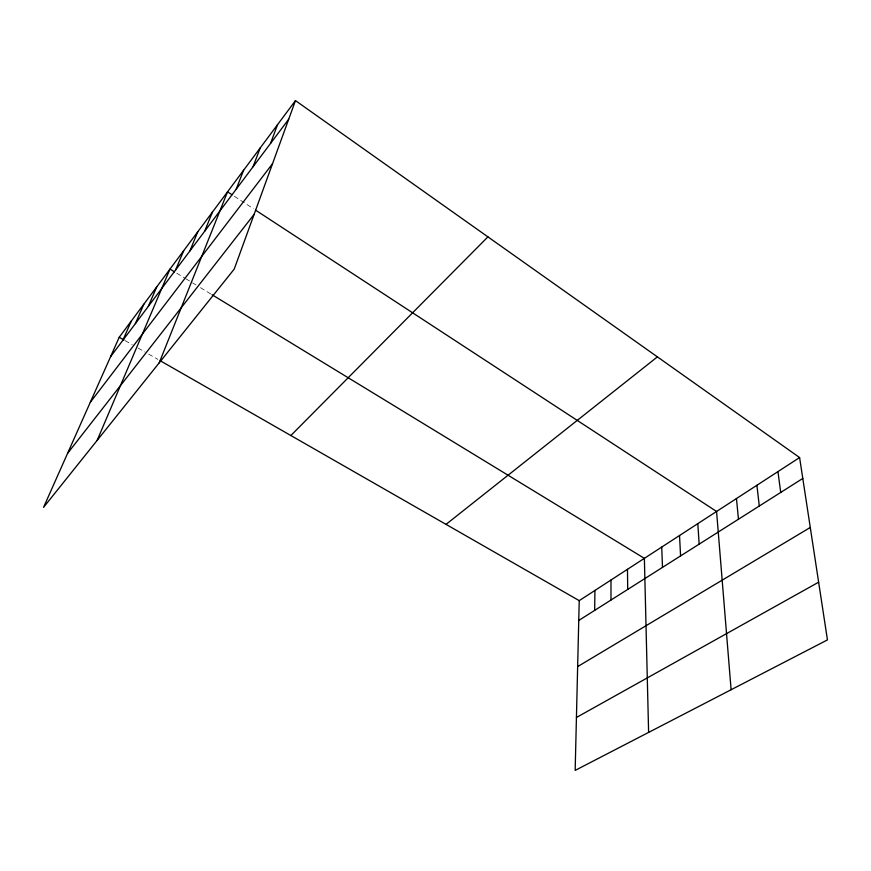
<?xml version="1.0" encoding="UTF-8"?>
<svg xmlns="http://www.w3.org/2000/svg" width="871" height="871" viewBox="0 0 871 871"><rect width="100%" height="100%" fill="white"/><g stroke="black" fill="none" stroke-linecap="round" stroke-linejoin="round"><path stroke-width="0.65" stroke-dasharray="4.36 3.27" d="M125.13 340.626L132.207 344.687M138.097 348.062L145.174 352.113M148.647 354.094L157.901 359.396M176.748 273.211L184.63 278.012M185.763 278.709L191.391 282.139M192.513 282.825L195.899 284.882M200.472 287.68L210.836 293.995M234.299 196.236L253.461 208.768"/><path stroke-width="1.31" d="M610.974 600.043L610.996 580.021M594.664 610.386L594.915 590.462M799.6 457.558L579.226 600.642L575.165 770.4L827.45 639.902L799.6 457.558L295.465 100.601L119.229 337.251L43.55 507.368L234.223 269.095L295.465 100.601M270.522 143.454L277.555 124.64M253.026 166.786L260.287 147.83M236.161 189.279L243.619 170.204M159.197 362.859L227.538 191.816L232.045 194.766M204.609 231.327L212.437 212.089M189.856 251L197.826 231.697M175.572 270.043L183.683 250.696M97.149 440.388L169.987 269.085L174.494 271.839M148.353 306.32L156.715 286.918M135.375 323.62L143.835 304.208M122.8 340.398L131.347 320.974M110.595 356.664L288.682 119.251M90.29 402.315L272.536 163.683M67.568 453.366L254.114 214.364M290.86 435.522L487.923 236.868M446.028 524.375L657.409 356.87M578.758 620.468L802.79 478.451M577.647 666.609L810.28 527.478M576.428 717.475L818.642 582.198M119.229 337.251L123.943 339.951M160.22 360.725L579.226 600.642M211.991 294.703L644.377 558.344L648.612 732.413M255.715 210.238L716.572 511.473L731.107 689.734M777.945 471.625L780.721 492.442M756.899 485.289L759.294 506.029M736.452 498.56L738.477 519.214M697.802 523.656L699.163 544.146M679.532 535.523L680.578 555.916M661.731 547.075L662.493 567.391M627.479 569.318L627.708 589.438"/></g></svg>
